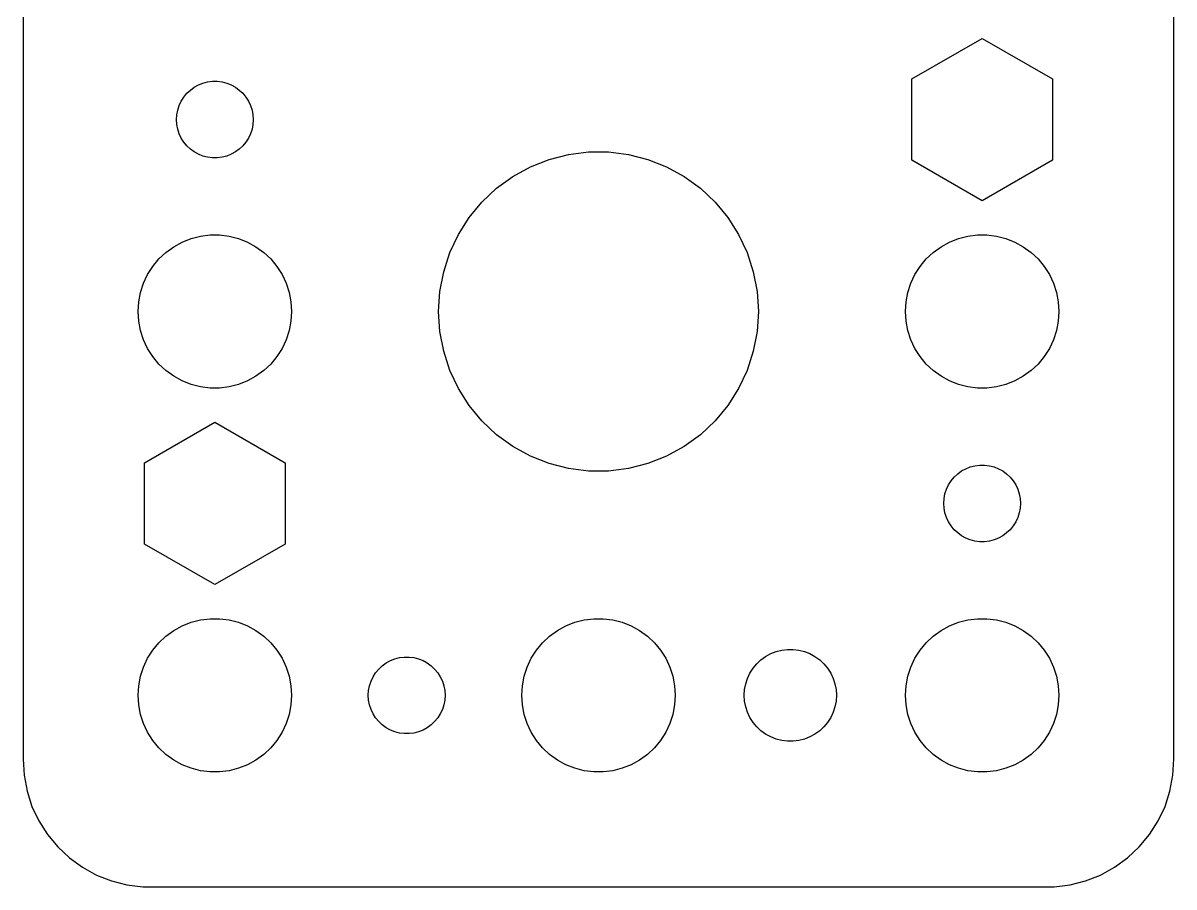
# Model space of a CAD drawing. Header units: metres. Extents: x -22 to 22, y -22 to 244.
# Drawn here: x -22.5 to 22.5, y -22.49 to 11.27 of the extents above; entities that cross this region are included whole.
import ezdxf

# ---------------------------------------------------------------- set-up
doc = ezdxf.new("R2010")
doc.units = ezdxf.units.M

msp = doc.modelspace()

# ---------------------------------------------------------------- linework, layer by layer
for p, q in [((-22.5, 32.5), (-22.5, -17.5)), ((22.5, -17.5), (22.5, 32.5)), ((12.2517, 9.08673), (15, 10.6735)), ((15, 10.6735), (17.7483, 9.08675)), ((12.2517, 5.91325), (12.2517, 9.08673)), ((17.7483, 9.08675), (17.7483, 5.91325)), ((-16.0934, 8.52681), (-15.9561, 8.65576)), ((-15.9561, 8.65576), (-15.8037, 8.76648)), ((-15.8037, 8.76648), (-15.6387, 8.85724)), ((-15.6387, 8.85724), (-15.4635, 8.92657)), ((-15.4635, 8.92657), (-15.2811, 8.97342)), ((-15.2811, 8.97342), (-15.0942, 8.99704)), ((-15.0942, 8.99704), (-14.9058, 8.99704)), ((-14.9058, 8.99704), (-14.7189, 8.97342)), ((-14.7189, 8.97342), (-14.5365, 8.92657)), ((-14.5365, 8.92657), (-14.3613, 8.85724)), ((-14.3613, 8.85724), (-14.1963, 8.76648)), ((-14.1963, 8.76648), (-14.0439, 8.65576)), ((-14.0439, 8.65576), (-13.9065, 8.52681)), ((-16.3947, 8.05219), (-16.3145, 8.22263)), ((-16.3145, 8.22263), (-16.2135, 8.38167)), ((-16.2135, 8.38167), (-16.0934, 8.52681)), ((-13.9065, 8.52681), (-13.7865, 8.38167)), ((-13.7865, 8.38167), (-13.6855, 8.22263)), ((-13.6855, 8.22263), (-13.6053, 8.05219)), ((-16.5, 7.5), (-16.4882, 7.68799)), ((-16.4882, 7.68799), (-16.4529, 7.87303)), ((-16.4529, 7.87303), (-16.3947, 8.05219)), ((-13.6053, 8.05219), (-13.5471, 7.87303)), ((-13.5471, 7.87303), (-13.5118, 7.68799)), ((-13.5118, 7.68799), (-13.5, 7.5)), ((-16.4882, 7.312), (-16.5, 7.5)), ((-16.4529, 7.12695), (-16.4882, 7.312)), ((-13.5118, 7.312), (-13.5471, 7.12695)), ((-13.5, 7.5), (-13.5118, 7.312)), ((-16.3947, 6.9478), (-16.4529, 7.12695)), ((-16.3145, 6.77736), (-16.3947, 6.9478)), ((-16.2135, 6.61832), (-16.3145, 6.77736)), ((-13.6855, 6.77736), (-13.7865, 6.61832)), ((-13.6053, 6.9478), (-13.6855, 6.77736)), ((-13.5471, 7.12695), (-13.6053, 6.9478)), ((-16.0934, 6.47318), (-16.2135, 6.61832)), ((-15.9561, 6.34422), (-16.0934, 6.47318)), ((-15.8037, 6.23351), (-15.9561, 6.34422)), ((-14.0439, 6.34422), (-14.1963, 6.23351)), ((-13.9065, 6.47318), (-14.0439, 6.34422)), ((-13.7865, 6.61832), (-13.9065, 6.47318)), ((-15.6387, 6.14275), (-15.8037, 6.23351)), ((-15.4635, 6.07341), (-15.6387, 6.14275)), ((-15.2811, 6.02657), (-15.4635, 6.07341)), ((-15.0942, 6.00294), (-15.2811, 6.02657)), ((-14.9058, 6.00294), (-15.0942, 6.00294)), ((-14.7189, 6.02657), (-14.9058, 6.00294)), ((-14.5365, 6.07341), (-14.7189, 6.02657)), ((-14.3613, 6.14275), (-14.5365, 6.07341)), ((-14.1963, 6.23351), (-14.3613, 6.14275)), ((-2.66112, 5.65517), (-1.93135, 5.94409)), ((-1.93135, 5.94409), (-1.17113, 6.13928)), ((-1.17113, 6.13928), (-0.392426, 6.23766)), ((-0.392426, 6.23766), (0.392426, 6.23766)), ((0.392426, 6.23766), (1.17113, 6.13928)), ((1.17113, 6.13928), (1.93135, 5.94409)), ((1.93135, 5.94409), (2.66112, 5.65517)), ((15, 4.32651), (12.2517, 5.91325)), ((17.7483, 5.91325), (15, 4.32651)), ((-3.34891, 5.27704), (-2.66112, 5.65517)), ((2.66112, 5.65517), (3.34891, 5.27704)), ((-3.98389, 4.8157), (-3.34891, 5.27704)), ((3.34891, 5.27704), (3.98389, 4.8157)), ((-4.55605, 4.27841), (-3.98389, 4.8157)), ((3.98389, 4.8157), (4.55605, 4.27841)), ((-5.05635, 3.67365), (-4.55605, 4.27841)), ((4.55605, 4.27841), (5.05635, 3.67365)), ((-5.47691, 3.01096), (-5.05635, 3.67365)), ((5.05635, 3.67365), (5.47691, 3.01096)), ((-16.6075, 2.53297), (-16.2773, 2.71448)), ((-16.2773, 2.71448), (-15.927, 2.85316)), ((-15.927, 2.85316), (-15.5621, 2.94685)), ((-15.5621, 2.94685), (-15.1884, 2.99408)), ((-15.1884, 2.99408), (-14.8116, 2.99408)), ((-14.8116, 2.99408), (-14.4379, 2.94685)), ((-14.4379, 2.94685), (-14.0729, 2.85316)), ((-14.0729, 2.85316), (-13.7227, 2.71448)), ((-13.7227, 2.71448), (-13.3925, 2.53297)), ((-5.8111, 2.30077), (-5.47691, 3.01096)), ((5.47691, 3.01096), (5.8111, 2.30077)), ((13.3925, 2.53297), (13.7227, 2.71448)), ((13.7227, 2.71448), (14.0729, 2.85316)), ((14.0729, 2.85316), (14.4379, 2.94685)), ((14.4379, 2.94685), (14.8116, 2.99408)), ((14.8116, 2.99408), (15.1884, 2.99408)), ((15.1884, 2.99408), (15.5621, 2.94685)), ((15.5621, 2.94685), (15.927, 2.85316)), ((15.927, 2.85316), (16.2773, 2.71448)), ((16.2773, 2.71448), (16.6075, 2.53297)), ((-17.1869, 2.05363), (-16.9123, 2.31154)), ((-16.9123, 2.31154), (-16.6075, 2.53297)), ((-13.3925, 2.53297), (-13.0877, 2.31154)), ((-13.0877, 2.31154), (-12.8131, 2.05363)), ((-6.05363, 1.55431), (-5.8111, 2.30077)), ((5.8111, 2.30077), (6.05363, 1.55431)), ((12.8131, 2.05363), (13.0877, 2.31154)), ((13.0877, 2.31154), (13.3925, 2.53297)), ((16.6075, 2.53297), (16.9123, 2.31154)), ((16.9123, 2.31154), (17.1869, 2.05363)), ((-17.427, 1.76335), (-17.1869, 2.05363)), ((-12.8131, 2.05363), (-12.5729, 1.76335)), ((12.5729, 1.76335), (12.8131, 2.05363)), ((17.1869, 2.05363), (17.427, 1.76335)), ((-17.7893, 1.10437), (-17.6289, 1.44525)), ((-17.6289, 1.44525), (-17.427, 1.76335)), ((-12.5729, 1.76335), (-12.3711, 1.44525)), ((-12.3711, 1.44525), (-12.2107, 1.10437)), ((-6.20071, 0.783325), (-6.05363, 1.55431)), ((6.05363, 1.55431), (6.20071, 0.783325)), ((12.2107, 1.10437), (12.3711, 1.44525)), ((12.3711, 1.44525), (12.5729, 1.76335)), ((17.427, 1.76335), (17.6289, 1.44525)), ((17.6289, 1.44525), (17.7893, 1.10437)), ((-17.9057, 0.746063), (-17.7893, 1.10437)), ((-12.2107, 1.10437), (-12.0942, 0.746063)), ((12.0942, 0.746063), (12.2107, 1.10437)), ((17.7893, 1.10437), (17.9057, 0.746063)), ((-17.9763, 0.375992), (-17.9057, 0.746063)), ((-12.0942, 0.746063), (-12.0237, 0.375992)), ((-6.25, 0), (-6.20071, 0.783325)), ((6.20071, 0.783325), (6.25, 0)), ((12.0237, 0.375992), (12.0942, 0.746063)), ((17.9057, 0.746063), (17.9763, 0.375992)), ((-18, 0), (-17.9763, 0.375992)), ((-17.9763, -0.375992), (-18, 0)), ((-12.0237, 0.375992), (-12, 0)), ((-12, 0), (-12.0237, -0.375992)), ((-6.20071, -0.783325), (-6.25, 0)), ((6.25, 0), (6.20071, -0.783325)), ((12, 0), (12.0237, 0.375992)), ((12.0237, -0.375992), (12, 0)), ((17.9763, 0.375992), (18, 0)), ((18, 0), (17.9763, -0.375992)), ((-17.9057, -0.746063), (-17.9763, -0.375992)), ((-12.0237, -0.375992), (-12.0942, -0.746063)), ((12.0942, -0.746063), (12.0237, -0.375992)), ((17.9763, -0.375992), (17.9057, -0.746063)), ((-17.7893, -1.10437), (-17.9057, -0.746063)), ((-12.0942, -0.746063), (-12.2107, -1.10437)), ((-6.05363, -1.55431), (-6.20071, -0.783325)), ((6.20071, -0.783325), (6.05363, -1.55431)), ((12.2107, -1.10437), (12.0942, -0.746063)), ((17.9057, -0.746063), (17.7893, -1.10437)), ((-17.6289, -1.44525), (-17.7893, -1.10437)), ((-12.2107, -1.10437), (-12.3711, -1.44525)), ((12.3711, -1.44525), (12.2107, -1.10437)), ((17.7893, -1.10437), (17.6289, -1.44525)), ((-17.427, -1.76335), (-17.6289, -1.44525)), ((-17.1869, -2.05363), (-17.427, -1.76335)), ((-12.5729, -1.76335), (-12.8131, -2.05363)), ((-12.3711, -1.44525), (-12.5729, -1.76335)), ((-5.8111, -2.30077), (-6.05363, -1.55431)), ((6.05363, -1.55431), (5.8111, -2.30077)), ((12.5729, -1.76335), (12.3711, -1.44525)), ((12.8131, -2.05363), (12.5729, -1.76335)), ((17.427, -1.76335), (17.1869, -2.05363)), ((17.6289, -1.44525), (17.427, -1.76335)), ((-16.9123, -2.31154), (-17.1869, -2.05363)), ((-12.8131, -2.05363), (-13.0877, -2.31154)), ((13.0877, -2.31154), (12.8131, -2.05363)), ((17.1869, -2.05363), (16.9123, -2.31154)), ((-16.6075, -2.53297), (-16.9123, -2.31154)), ((-16.2773, -2.71448), (-16.6075, -2.53297)), ((-13.3925, -2.53297), (-13.7227, -2.71448)), ((-13.0877, -2.31154), (-13.3925, -2.53297)), ((-5.47691, -3.01096), (-5.8111, -2.30077)), ((5.8111, -2.30077), (5.47691, -3.01096)), ((13.3925, -2.53297), (13.0877, -2.31154)), ((13.7227, -2.71448), (13.3925, -2.53297)), ((16.6075, -2.53297), (16.2773, -2.71448)), ((16.9123, -2.31154), (16.6075, -2.53297)), ((-15.927, -2.85316), (-16.2773, -2.71448)), ((-15.5621, -2.94685), (-15.927, -2.85316)), ((-15.1884, -2.99408), (-15.5621, -2.94685)), ((-14.8116, -2.99408), (-15.1884, -2.99408)), ((-14.4379, -2.94685), (-14.8116, -2.99408)), ((-14.0729, -2.85316), (-14.4379, -2.94685)), ((-13.7227, -2.71448), (-14.0729, -2.85316)), ((-5.05635, -3.67365), (-5.47691, -3.01096)), ((5.47691, -3.01096), (5.05635, -3.67365)), ((14.0729, -2.85316), (13.7227, -2.71448)), ((14.4379, -2.94685), (14.0729, -2.85316)), ((14.8116, -2.99408), (14.4379, -2.94685)), ((15.1884, -2.99408), (14.8116, -2.99408)), ((15.5621, -2.94685), (15.1884, -2.99408)), ((15.927, -2.85316), (15.5621, -2.94685)), ((16.2773, -2.71448), (15.927, -2.85316)), ((-4.55605, -4.27841), (-5.05635, -3.67365)), ((5.05635, -3.67365), (4.55605, -4.27841)), ((-17.7483, -5.91325), (-15, -4.32651)), ((-15, -4.32651), (-12.2517, -5.91325)), ((-3.98389, -4.8157), (-4.55605, -4.27841)), ((4.55605, -4.27841), (3.98389, -4.8157)), ((-3.34891, -5.27704), (-3.98389, -4.8157)), ((3.98389, -4.8157), (3.34891, -5.27704)), ((-2.66112, -5.65517), (-3.34891, -5.27704)), ((3.34891, -5.27704), (2.66112, -5.65517)), ((-1.93135, -5.94409), (-2.66112, -5.65517)), ((2.66112, -5.65517), (1.93135, -5.94409)), ((-17.7483, -9.08675), (-17.7483, -5.91325)), ((-12.2517, -5.91325), (-12.2517, -9.08673)), ((-1.17113, -6.13928), (-1.93135, -5.94409)), ((-0.392426, -6.23766), (-1.17113, -6.13928)), ((0.392426, -6.23766), (-0.392426, -6.23766)), ((1.17113, -6.13928), (0.392426, -6.23766)), ((1.93135, -5.94409), (1.17113, -6.13928)), ((14.0439, -6.34422), (14.1963, -6.23351)), ((14.1963, -6.23351), (14.3613, -6.14275)), ((14.3613, -6.14275), (14.5365, -6.07341)), ((14.5365, -6.07341), (14.7189, -6.02657)), ((14.7189, -6.02657), (14.9058, -6.00294)), ((14.9058, -6.00294), (15.0942, -6.00294)), ((15.0942, -6.00294), (15.2811, -6.02657)), ((15.2811, -6.02657), (15.4635, -6.07341)), ((15.4635, -6.07341), (15.6387, -6.14275)), ((15.6387, -6.14275), (15.8037, -6.23351)), ((15.8037, -6.23351), (15.9561, -6.34422)), ((13.6855, -6.77736), (13.7865, -6.61832)), ((13.7865, -6.61832), (13.9065, -6.47318)), ((13.9065, -6.47318), (14.0439, -6.34422)), ((15.9561, -6.34422), (16.0934, -6.47318)), ((16.0934, -6.47318), (16.2135, -6.61832)), ((16.2135, -6.61832), (16.3145, -6.77736)), ((13.5118, -7.312), (13.5471, -7.12695)), ((13.5471, -7.12695), (13.6053, -6.9478)), ((13.6053, -6.9478), (13.6855, -6.77736)), ((16.3145, -6.77736), (16.3947, -6.9478)), ((16.3947, -6.9478), (16.4529, -7.12695)), ((16.4529, -7.12695), (16.4882, -7.312)), ((13.5, -7.5), (13.5118, -7.312)), ((13.5118, -7.68799), (13.5, -7.5)), ((16.4882, -7.312), (16.5, -7.5)), ((16.5, -7.5), (16.4882, -7.68799)), ((13.5471, -7.87303), (13.5118, -7.68799)), ((13.6053, -8.05219), (13.5471, -7.87303)), ((13.6855, -8.22263), (13.6053, -8.05219)), ((16.3947, -8.05219), (16.3145, -8.22263)), ((16.4529, -7.87303), (16.3947, -8.05219)), ((16.4882, -7.68799), (16.4529, -7.87303)), ((13.7865, -8.38167), (13.6855, -8.22263)), ((13.9065, -8.52681), (13.7865, -8.38167)), ((14.0439, -8.65576), (13.9065, -8.52681)), ((16.0934, -8.52681), (15.9561, -8.65576)), ((16.2135, -8.38167), (16.0934, -8.52681)), ((16.3145, -8.22263), (16.2135, -8.38167)), ((14.1963, -8.76648), (14.0439, -8.65576)), ((14.3613, -8.85724), (14.1963, -8.76648)), ((14.5365, -8.92657), (14.3613, -8.85724)), ((14.7189, -8.97342), (14.5365, -8.92657)), ((14.9058, -8.99704), (14.7189, -8.97342)), ((15.0942, -8.99704), (14.9058, -8.99704)), ((15.2811, -8.97342), (15.0942, -8.99704)), ((15.4635, -8.92657), (15.2811, -8.97342)), ((15.6387, -8.85724), (15.4635, -8.92657)), ((15.8037, -8.76648), (15.6387, -8.85724)), ((15.9561, -8.65576), (15.8037, -8.76648)), ((-15, -10.6735), (-17.7483, -9.08675)), ((-12.2517, -9.08673), (-15, -10.6735)), ((-16.2773, -12.2855), (-15.927, -12.1468)), ((-15.927, -12.1468), (-15.5621, -12.0531)), ((-15.5621, -12.0531), (-15.1884, -12.0059)), ((-15.1884, -12.0059), (-14.8116, -12.0059)), ((-14.8116, -12.0059), (-14.4379, -12.0531)), ((-14.4379, -12.0531), (-14.0729, -12.1468)), ((-14.0729, -12.1468), (-13.7227, -12.2855)), ((-1.27733, -12.2855), (-0.927048, -12.1468)), ((-0.927048, -12.1468), (-0.562134, -12.0531)), ((-0.562134, -12.0531), (-0.18837, -12.0059)), ((-0.18837, -12.0059), (0.18837, -12.0059)), ((0.18837, -12.0059), (0.562134, -12.0531)), ((0.562134, -12.0531), (0.927048, -12.1468)), ((0.927048, -12.1468), (1.27733, -12.2855)), ((13.7227, -12.2855), (14.0729, -12.1468)), ((14.0729, -12.1468), (14.4379, -12.0531)), ((14.4379, -12.0531), (14.8116, -12.0059)), ((14.8116, -12.0059), (15.1884, -12.0059)), ((15.1884, -12.0059), (15.5621, -12.0531)), ((15.5621, -12.0531), (15.927, -12.1468)), ((15.927, -12.1468), (16.2773, -12.2855)), ((-16.9123, -12.6884), (-16.6075, -12.467)), ((-16.6075, -12.467), (-16.2773, -12.2855)), ((-13.7227, -12.2855), (-13.3925, -12.467)), ((-13.3925, -12.467), (-13.0877, -12.6884)), ((-1.91226, -12.6884), (-1.60747, -12.467)), ((-1.60747, -12.467), (-1.27733, -12.2855)), ((1.27733, -12.2855), (1.60747, -12.467)), ((1.60747, -12.467), (1.91226, -12.6884)), ((13.0877, -12.6884), (13.3925, -12.467)), ((13.3925, -12.467), (13.7227, -12.2855)), ((16.2773, -12.2855), (16.6075, -12.467)), ((16.6075, -12.467), (16.9123, -12.6884)), ((-17.427, -13.2366), (-17.1869, -12.9464)), ((-17.1869, -12.9464), (-16.9123, -12.6884)), ((-13.0877, -12.6884), (-12.8131, -12.9464)), ((-12.8131, -12.9464), (-12.5729, -13.2366)), ((-2.42705, -13.2366), (-2.1869, -12.9464)), ((-2.1869, -12.9464), (-1.91226, -12.6884)), ((1.91226, -12.6884), (2.1869, -12.9464)), ((2.1869, -12.9464), (2.42705, -13.2366)), ((12.5729, -13.2366), (12.8131, -12.9464)), ((12.8131, -12.9464), (13.0877, -12.6884)), ((16.9123, -12.6884), (17.1869, -12.9464)), ((17.1869, -12.9464), (17.427, -13.2366)), ((-17.6289, -13.5547), (-17.427, -13.2366)), ((-12.5729, -13.2366), (-12.3711, -13.5547)), ((-2.62891, -13.5547), (-2.42705, -13.2366)), ((2.42705, -13.2366), (2.62891, -13.5547)), ((6.35263, -13.6131), (6.53551, -13.4802)), ((6.53551, -13.4802), (6.7336, -13.3713)), ((6.7336, -13.3713), (6.94376, -13.2881)), ((6.94376, -13.2881), (7.1627, -13.2319)), ((7.1627, -13.2319), (7.38696, -13.2036)), ((7.38696, -13.2036), (7.61302, -13.2036)), ((7.61302, -13.2036), (7.83728, -13.2319)), ((7.83728, -13.2319), (8.05623, -13.2881)), ((8.05623, -13.2881), (8.26639, -13.3713)), ((8.26639, -13.3713), (8.46448, -13.4802)), ((8.46448, -13.4802), (8.64735, -13.6131)), ((12.3711, -13.5547), (12.5729, -13.2366)), ((17.427, -13.2366), (17.6289, -13.5547)), ((-17.9057, -14.2539), (-17.7893, -13.8956)), ((-17.7893, -13.8956), (-17.6289, -13.5547)), ((-12.3711, -13.5547), (-12.2107, -13.8956)), ((-12.2107, -13.8956), (-12.0942, -14.2539)), ((-8.59344, -13.9732), (-8.45613, -13.8442)), ((-8.45613, -13.8442), (-8.30373, -13.7335)), ((-8.30373, -13.7335), (-8.13866, -13.6427)), ((-8.13866, -13.6427), (-7.96352, -13.5734)), ((-7.96352, -13.5734), (-7.78107, -13.5266)), ((-7.78107, -13.5266), (-7.59418, -13.5029)), ((-7.59418, -13.5029), (-7.40581, -13.5029)), ((-7.40581, -13.5029), (-7.21892, -13.5266)), ((-7.21892, -13.5266), (-7.03647, -13.5734)), ((-7.03647, -13.5734), (-6.86133, -13.6427)), ((-6.86133, -13.6427), (-6.69626, -13.7335)), ((-6.69626, -13.7335), (-6.54385, -13.8442)), ((-6.54385, -13.8442), (-6.40654, -13.9732)), ((-2.90575, -14.2539), (-2.78932, -13.8956)), ((-2.78932, -13.8956), (-2.62891, -13.5547)), ((2.62891, -13.5547), (2.78932, -13.8956)), ((2.78932, -13.8956), (2.90575, -14.2539)), ((5.92264, -14.1328), (6.04376, -13.942)), ((6.04376, -13.942), (6.18785, -13.7678)), ((6.18785, -13.7678), (6.35263, -13.6131)), ((8.64735, -13.6131), (8.81213, -13.7678)), ((8.81213, -13.7678), (8.95622, -13.942)), ((8.95622, -13.942), (9.07735, -14.1328)), ((12.0942, -14.2539), (12.2107, -13.8956)), ((12.2107, -13.8956), (12.3711, -13.5547)), ((17.6289, -13.5547), (17.7893, -13.8956)), ((17.7893, -13.8956), (17.9057, -14.2539)), ((-17.9763, -14.624), (-17.9057, -14.2539)), ((-12.0942, -14.2539), (-12.0237, -14.624)), ((-8.89465, -14.4478), (-8.81445, -14.2774)), ((-8.81445, -14.2774), (-8.71352, -14.1183)), ((-8.71352, -14.1183), (-8.59344, -13.9732)), ((-6.40654, -13.9732), (-6.28647, -14.1183)), ((-6.28647, -14.1183), (-6.18553, -14.2774)), ((-6.18553, -14.2774), (-6.10533, -14.4478)), ((-2.97633, -14.624), (-2.90575, -14.2539)), ((2.90575, -14.2539), (2.97633, -14.624)), ((5.75655, -14.5524), (5.8264, -14.3374)), ((5.8264, -14.3374), (5.92264, -14.1328)), ((9.07735, -14.1328), (9.17358, -14.3374)), ((9.17358, -14.3374), (9.24344, -14.5524)), ((12.0237, -14.624), (12.0942, -14.2539)), ((17.9057, -14.2539), (17.9763, -14.624)), ((-18, -15), (-17.9763, -14.624)), ((-12.0237, -14.624), (-12, -15)), ((-9, -15), (-8.98816, -14.812)), ((-8.98816, -14.812), (-8.95287, -14.627)), ((-8.95287, -14.627), (-8.89465, -14.4478)), ((-6.10533, -14.4478), (-6.04712, -14.627)), ((-6.04712, -14.627), (-6.01183, -14.812)), ((-6.01183, -14.812), (-6, -15)), ((-3, -15), (-2.97633, -14.624)), ((2.97633, -14.624), (3, -15)), ((5.7, -15), (5.71419, -14.7744)), ((5.71419, -14.7744), (5.75655, -14.5524)), ((9.24344, -14.5524), (9.2858, -14.7744)), ((9.2858, -14.7744), (9.29999, -15)), ((12, -15), (12.0237, -14.624)), ((17.9763, -14.624), (18, -15)), ((-17.9763, -15.376), (-18, -15)), ((-12, -15), (-12.0237, -15.376)), ((-8.98816, -15.188), (-9, -15)), ((-8.95287, -15.373), (-8.98816, -15.188)), ((-6.01183, -15.188), (-6.04712, -15.373)), ((-6, -15), (-6.01183, -15.188)), ((-2.97633, -15.376), (-3, -15)), ((3, -15), (2.97633, -15.376)), ((5.71419, -15.2256), (5.7, -15)), ((5.75655, -15.4476), (5.71419, -15.2256)), ((9.2858, -15.2256), (9.24344, -15.4476)), ((9.29999, -15), (9.2858, -15.2256)), ((12.0237, -15.376), (12, -15)), ((18, -15), (17.9763, -15.376)), ((-17.9057, -15.7461), (-17.9763, -15.376)), ((-17.7893, -16.1044), (-17.9057, -15.7461)), ((-12.0942, -15.7461), (-12.2107, -16.1044)), ((-12.0237, -15.376), (-12.0942, -15.7461)), ((-8.89465, -15.5522), (-8.95287, -15.373)), ((-8.81445, -15.7226), (-8.89465, -15.5522)), ((-8.71352, -15.8817), (-8.81445, -15.7226)), ((-6.18553, -15.7226), (-6.28647, -15.8817)), ((-6.10533, -15.5522), (-6.18553, -15.7226)), ((-6.04712, -15.373), (-6.10533, -15.5522)), ((-2.90575, -15.7461), (-2.97633, -15.376)), ((-2.78932, -16.1044), (-2.90575, -15.7461)), ((2.90575, -15.7461), (2.78932, -16.1044)), ((2.97633, -15.376), (2.90575, -15.7461)), ((5.8264, -15.6626), (5.75655, -15.4476)), ((5.92264, -15.8671), (5.8264, -15.6626)), ((9.17358, -15.6626), (9.07735, -15.8671)), ((9.24344, -15.4476), (9.17358, -15.6626)), ((12.0942, -15.7461), (12.0237, -15.376)), ((12.2107, -16.1044), (12.0942, -15.7461)), ((17.9057, -15.7461), (17.7893, -16.1044)), ((17.9763, -15.376), (17.9057, -15.7461)), ((-17.6289, -16.4453), (-17.7893, -16.1044)), ((-12.2107, -16.1044), (-12.3711, -16.4453)), ((-8.59344, -16.0268), (-8.71352, -15.8817)), ((-8.45613, -16.1558), (-8.59344, -16.0268)), ((-8.30373, -16.2665), (-8.45613, -16.1558)), ((-6.54385, -16.1558), (-6.69626, -16.2665)), ((-6.40654, -16.0268), (-6.54385, -16.1558)), ((-6.28647, -15.8817), (-6.40654, -16.0268)), ((-2.62891, -16.4453), (-2.78932, -16.1044)), ((2.78932, -16.1044), (2.62891, -16.4453)), ((6.04376, -16.058), (5.92264, -15.8671)), ((6.18785, -16.2322), (6.04376, -16.058)), ((8.95622, -16.058), (8.81213, -16.2322)), ((9.07735, -15.8671), (8.95622, -16.058)), ((12.3711, -16.4453), (12.2107, -16.1044)), ((17.7893, -16.1044), (17.6289, -16.4453)), ((-17.427, -16.7634), (-17.6289, -16.4453)), ((-12.3711, -16.4453), (-12.5729, -16.7634)), ((-8.13866, -16.3572), (-8.30373, -16.2665)), ((-7.96352, -16.4266), (-8.13866, -16.3572)), ((-7.78107, -16.4734), (-7.96352, -16.4266)), ((-7.59418, -16.497), (-7.78107, -16.4734)), ((-7.40581, -16.497), (-7.59418, -16.497)), ((-7.21892, -16.4734), (-7.40581, -16.497)), ((-7.03647, -16.4266), (-7.21892, -16.4734)), ((-6.86133, -16.3572), (-7.03647, -16.4266)), ((-6.69626, -16.2665), (-6.86133, -16.3572)), ((-2.42705, -16.7634), (-2.62891, -16.4453)), ((2.62891, -16.4453), (2.42705, -16.7634)), ((6.35263, -16.3869), (6.18785, -16.2322)), ((6.53551, -16.5198), (6.35263, -16.3869)), ((6.7336, -16.6287), (6.53551, -16.5198)), ((6.94376, -16.7119), (6.7336, -16.6287)), ((8.26639, -16.6287), (8.05623, -16.7119)), ((8.46448, -16.5198), (8.26639, -16.6287)), ((8.64735, -16.3869), (8.46448, -16.5198)), ((8.81213, -16.2322), (8.64735, -16.3869)), ((12.5729, -16.7634), (12.3711, -16.4453)), ((17.6289, -16.4453), (17.427, -16.7634)), ((-17.1869, -17.0536), (-17.427, -16.7634)), ((-16.9123, -17.3115), (-17.1869, -17.0536)), ((-12.8131, -17.0536), (-13.0877, -17.3115)), ((-12.5729, -16.7634), (-12.8131, -17.0536)), ((-2.1869, -17.0536), (-2.42705, -16.7634)), ((-1.91226, -17.3115), (-2.1869, -17.0536)), ((2.1869, -17.0536), (1.91226, -17.3115)), ((2.42705, -16.7634), (2.1869, -17.0536)), ((7.1627, -16.7681), (6.94376, -16.7119)), ((7.38696, -16.7964), (7.1627, -16.7681)), ((7.61302, -16.7964), (7.38696, -16.7964)), ((7.83728, -16.7681), (7.61302, -16.7964)), ((8.05623, -16.7119), (7.83728, -16.7681)), ((12.8131, -17.0536), (12.5729, -16.7634)), ((13.0877, -17.3115), (12.8131, -17.0536)), ((17.1869, -17.0536), (16.9123, -17.3115)), ((17.427, -16.7634), (17.1869, -17.0536)), ((-22.5, -17.5), (-22.4606, -18.1267)), ((-16.6075, -17.533), (-16.9123, -17.3115)), ((-16.2773, -17.7145), (-16.6075, -17.533)), ((-13.3925, -17.533), (-13.7227, -17.7145)), ((-13.0877, -17.3115), (-13.3925, -17.533)), ((-1.60747, -17.533), (-1.91226, -17.3115)), ((-1.27733, -17.7145), (-1.60747, -17.533)), ((1.60747, -17.533), (1.27733, -17.7145)), ((1.91226, -17.3115), (1.60747, -17.533)), ((13.3925, -17.533), (13.0877, -17.3115)), ((13.7227, -17.7145), (13.3925, -17.533)), ((16.6075, -17.533), (16.2773, -17.7145)), ((16.9123, -17.3115), (16.6075, -17.533)), ((22.4606, -18.1267), (22.5, -17.5)), ((-15.927, -17.8532), (-16.2773, -17.7145)), ((-15.5621, -17.9469), (-15.927, -17.8532)), ((-15.1884, -17.9941), (-15.5621, -17.9469)), ((-14.8116, -17.9941), (-15.1884, -17.9941)), ((-14.4379, -17.9469), (-14.8116, -17.9941)), ((-14.0729, -17.8532), (-14.4379, -17.9469)), ((-13.7227, -17.7145), (-14.0729, -17.8532)), ((-0.927048, -17.8532), (-1.27733, -17.7145)), ((-0.562134, -17.9469), (-0.927048, -17.8532)), ((-0.18837, -17.9941), (-0.562134, -17.9469)), ((0.18837, -17.9941), (-0.18837, -17.9941)), ((0.562134, -17.9469), (0.18837, -17.9941)), ((0.927048, -17.8532), (0.562134, -17.9469)), ((1.27733, -17.7145), (0.927048, -17.8532)), ((14.0729, -17.8532), (13.7227, -17.7145)), ((14.4379, -17.9469), (14.0729, -17.8532)), ((14.8116, -17.9941), (14.4379, -17.9469)), ((15.1884, -17.9941), (14.8116, -17.9941)), ((15.5621, -17.9469), (15.1884, -17.9941)), ((15.927, -17.8532), (15.5621, -17.9469)), ((16.2773, -17.7145), (15.927, -17.8532)), ((-22.4606, -18.1267), (-22.3429, -18.7434)), ((22.3429, -18.7434), (22.4606, -18.1267)), ((-22.3429, -18.7434), (-22.1489, -19.3406)), ((22.1489, -19.3406), (22.3429, -18.7434)), ((-22.1489, -19.3406), (-21.8815, -19.9088)), ((21.8815, -19.9088), (22.1489, -19.3406)), ((-21.8815, -19.9088), (-21.5451, -20.4389)), ((21.5451, -20.4389), (21.8815, -19.9088)), ((-21.5451, -20.4389), (-21.1448, -20.9227)), ((21.1448, -20.9227), (21.5451, -20.4389)), ((-21.1448, -20.9227), (-20.6871, -21.3526)), ((20.6871, -21.3526), (21.1448, -20.9227)), ((-20.6871, -21.3526), (-20.1791, -21.7216)), ((20.1791, -21.7216), (20.6871, -21.3526)), ((-20.1791, -21.7216), (-19.6289, -22.0241)), ((-19.6289, -22.0241), (-19.0451, -22.2553)), ((19.0451, -22.2553), (19.6289, -22.0241)), ((19.6289, -22.0241), (20.1791, -21.7216)), ((-19.0451, -22.2553), (-18.4369, -22.4114)), ((-18.4369, -22.4114), (-17.8139, -22.4901)), ((-17.8139, -22.4901), (17.8139, -22.4901)), ((17.8139, -22.4901), (18.4369, -22.4114)), ((18.4369, -22.4114), (19.0451, -22.2553))]:
    msp.add_line(p, q)

doc.saveas('drawing.dxf')
